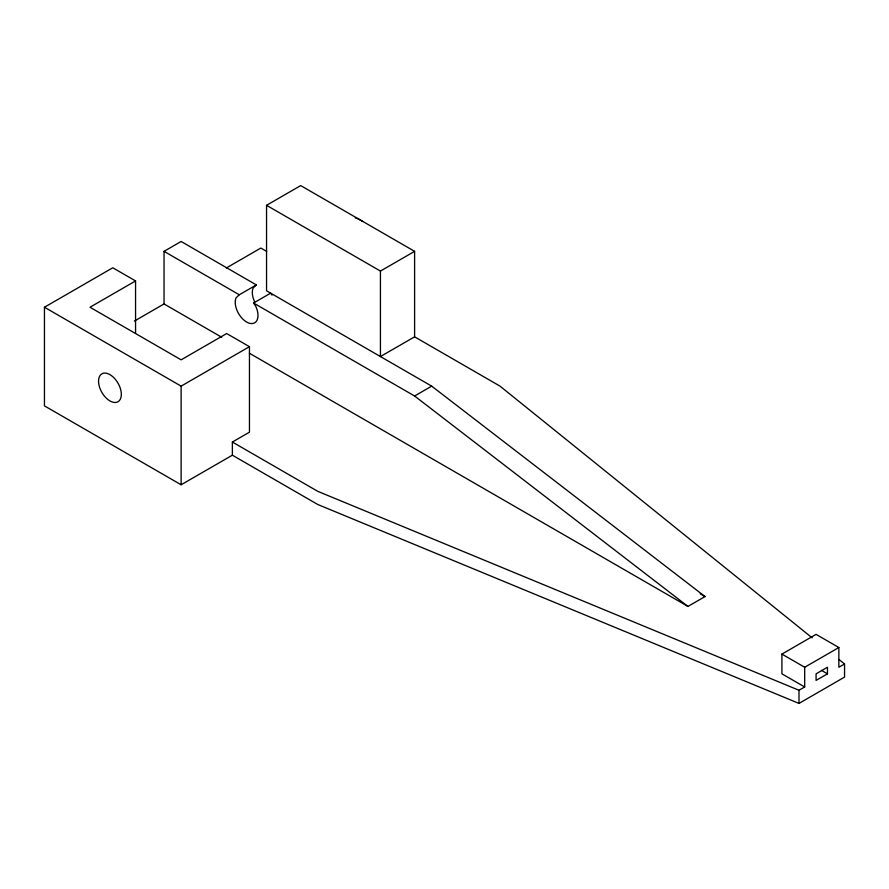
<?xml version="1.0" encoding="UTF-8"?>
<svg xmlns="http://www.w3.org/2000/svg" width="889" height="889" viewBox="0 0 889 889"><rect width="100%" height="100%" fill="white"/><g stroke="black" fill="none" stroke-linecap="round" stroke-linejoin="round"><path stroke-width="1.33" d="M221.717 337.253L164.043 303.949L164.043 251.343L181.123 241.475L256.365 284.924L239.274 294.781L236.063 297.837A16.102 9.301 60 0 0 248.164 322.807A16.102 9.301 60 0 0 255.599 305.994L253.554 303.027L270.634 293.159L272.001 295.148M256.365 284.924L253.143 287.969A16.102 9.301 60 0 0 254.698 301.893M839.149 659.605L844.55 663.961L844.55 677.107L798.989 703.41L317.795 504.508L232.373 455.19L181.123 484.772L44.45 405.873L44.45 307.238L112.781 267.778L135.561 280.935L135.561 333.331M135.561 280.935L90.011 307.238L181.123 359.834L226.684 333.542L249.453 346.688L249.453 432.176L232.373 442.033L232.373 455.19M249.353 353.2L687.942 606.42L705.033 596.563L431.687 386.137L266.544 290.792L266.544 205.315L300.704 185.59L414.607 251.343L414.607 336.831L500.018 386.137L812.146 637.835M134.383 321.073L164.043 303.949M226.339 267.978L260.844 248.053L266.711 251.443M44.45 307.238L181.123 386.137L249.453 346.688M266.544 205.315L380.436 271.067L414.607 251.343M414.607 336.831L380.436 356.556L380.436 271.067M253.554 303.027L414.607 396.005L431.687 386.137M838.86 647.525L804.689 667.25L804.689 686.975L781.909 673.829L781.909 654.093L816.08 634.368L838.86 647.525L838.86 667.25L844.55 663.961M232.373 442.033L317.795 491.35L798.989 690.264L804.689 686.975M827.47 673.829L816.08 680.396L816.08 673.829L827.47 667.25L827.47 673.829L821.469 670.362M164.043 251.343L239.274 294.781M700.221 593.785L705.033 596.563M781.909 654.093L804.689 667.25M414.607 396.005L687.942 606.42M798.989 690.264L798.989 703.41M181.123 386.137L181.123 484.772M355.344 217.916A28.192 16.269 60 0 1 362.59 221.439M98.546 381.214A16.102 9.301 60 0 0 115.637 402.461A16.102 9.301 60 0 0 115.637 379.681A16.102 9.301 60 0 0 98.546 381.214"/></g></svg>
